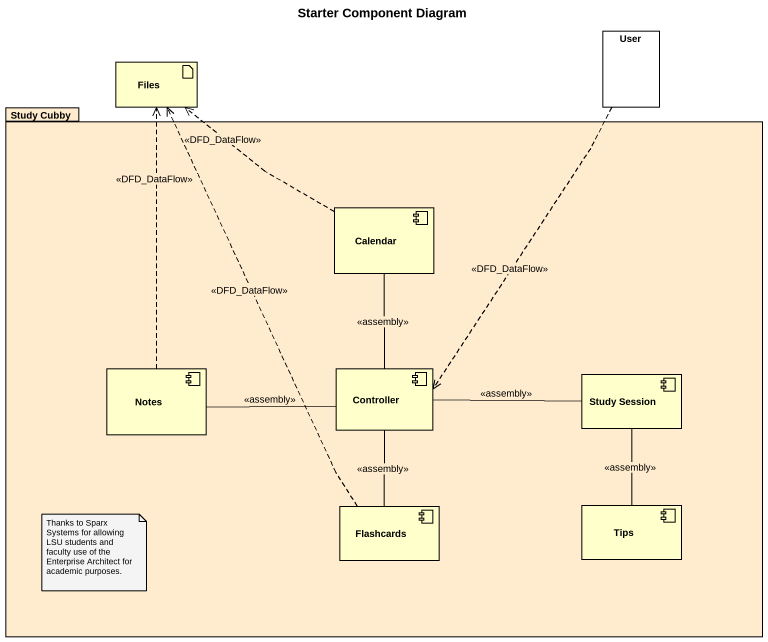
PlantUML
@startuml
title Starter Component Diagram
artifact Files
rectangle User
package "Study Cubby" as Study_Cubby #FFEBCD {
  component Calendar
  component Notes
  component Controller
  component "Study Session" as Study_Session
  component Flashcards
  component Tips
}
User ..> Controller : <<DFD_DataFlow>>
Calendar .up.> Files : <<DFD_DataFlow>>
Calendar -- Controller : <<assembly>>
Notes .up.> Files : <<DFD_DataFlow>>
Notes -right- Controller : <<assembly>>
Study_Session -left- Controller : <<assembly>>
Study_Session -- Tips : <<assembly>>
Flashcards .up.> Files : <<DFD_DataFlow>>
Flashcards -up- Controller : <<assembly>>
note as N1
  Thanks to Sparx Systems for allowing LSU students and faculty use of the Enterprise Architect for academic purposes.
end note
@enduml
